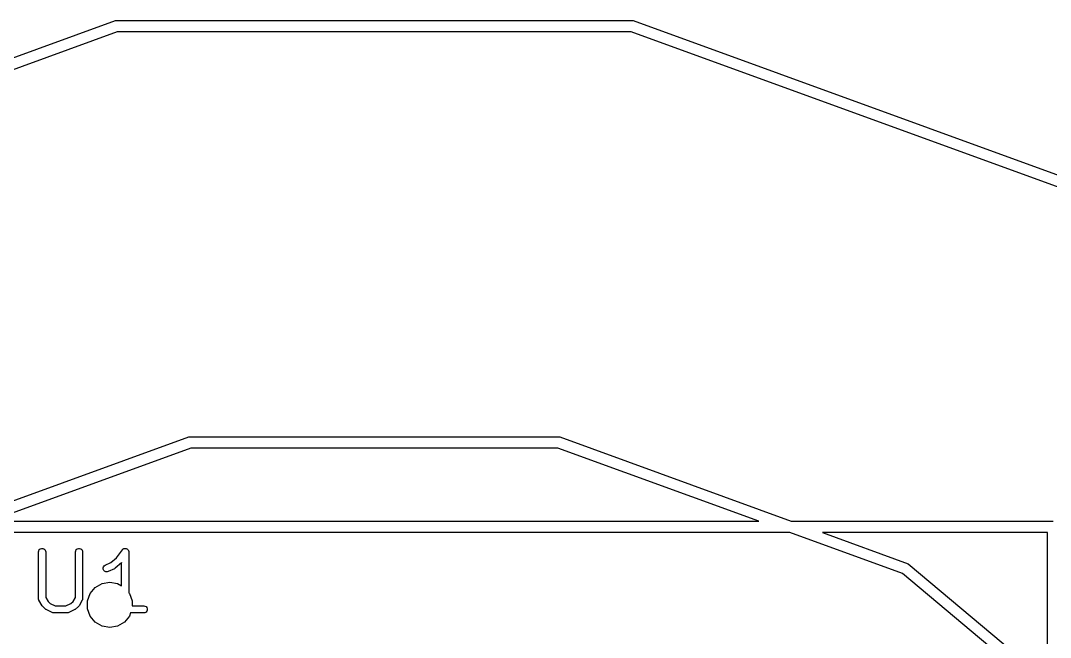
# Model space of a CAD drawing. Extents: x 173.7 to 229.3, y -126 to -74.1.
# Drawn here: x 193.75 to 211.95, y -84.95 to -74.05 of the extents above; entities that cross this region are included whole.
import ezdxf

# ---------------------------------------------------------------- set-up
doc = ezdxf.new("R2010")
doc.units = 0
doc.header["$MEASUREMENT"] = 0
doc.layers.add('BLACK', color=7, linetype='CONTINUOUS')

msp = doc.modelspace()

# ---------------------------------------------------------------- linework, layer by layer
at = {"layer": 'Black'}
for p, q in [((186.825, -77.1802), (195.424, -74.0503)), ((195.424, -74.0503), (204.576, -74.0503)), ((204.576, -74.0503), (213.175, -77.1802)), ((195.459, -74.2473), (186.925, -77.3534)), ((204.541, -74.2473), (195.459, -74.2473)), ((213.075, -77.3534), (204.541, -74.2473)), ((192.629, -82.9), (196.722, -81.4101)), ((196.722, -81.4101), (203.278, -81.4101)), ((203.278, -81.4101), (207.371, -82.9)), ((196.757, -81.6071), (193.205, -82.9)), ((203.243, -81.6071), (196.757, -81.6071)), ((206.795, -82.9), (203.243, -81.6071)), ((193.205, -82.9), (206.795, -82.9)), ((207.371, -82.9), (212, -82.9)), ((207.345, -83.1), (192.655, -83.1)), ((209.338, -83.8255), (207.345, -83.1)), ((207.921, -83.1), (209.438, -83.6523)), ((211.9, -83.1), (207.921, -83.1)), ((211.9, -85.7179), (211.9, -83.1)), ((194.066, -83.4436), (194.069, -83.4219)), ((194.066, -84.2661), (194.066, -83.4436)), ((194.069, -83.4219), (194.08, -83.4028)), ((194.08, -83.4028), (194.097, -83.3886)), ((194.097, -83.3886), (194.118, -83.3811)), ((194.118, -83.3811), (194.14, -83.3811)), ((194.14, -83.3811), (194.161, -83.3886)), ((194.161, -83.3886), (194.178, -83.4028)), ((194.178, -83.4028), (194.189, -83.4219)), ((194.189, -83.4219), (194.193, -83.4436)), ((194.193, -83.4436), (194.193, -84.2495)), ((194.719, -83.4436), (194.723, -83.4219)), ((194.719, -84.2495), (194.719, -83.4436)), ((194.723, -83.4219), (194.734, -83.4028)), ((194.734, -83.4028), (194.751, -83.3886)), ((194.751, -83.3886), (194.771, -83.3811)), ((194.771, -83.3811), (194.793, -83.3811)), ((194.793, -83.3811), (194.814, -83.3886)), ((194.814, -83.3886), (194.831, -83.4028)), ((194.831, -83.4028), (194.842, -83.4219)), ((194.842, -83.4219), (194.846, -83.4436)), ((194.846, -83.4436), (194.846, -84.2661)), ((195.443, -83.5455), (195.548, -83.4055)), ((195.548, -83.4055), (195.549, -83.4043)), ((195.549, -83.4043), (195.55, -83.4028)), ((195.55, -83.4028), (195.557, -83.3968)), ((195.557, -83.3968), (195.564, -83.3904)), ((195.564, -83.3904), (195.566, -83.3898)), ((195.566, -83.3898), (195.567, -83.3886)), ((195.567, -83.3886), (195.576, -83.3854)), ((195.576, -83.3854), (195.584, -83.3818)), ((195.584, -83.3818), (195.586, -83.3817)), ((195.586, -83.3817), (195.588, -83.3811)), ((195.588, -83.3811), (195.597, -83.3811)), ((195.597, -83.3811), (195.606, -83.3806)), ((195.606, -83.3806), (195.608, -83.3811)), ((195.608, -83.3811), (195.61, -83.3811)), ((195.61, -83.3811), (195.618, -83.3843)), ((195.618, -83.3843), (195.627, -83.387)), ((195.627, -83.387), (195.629, -83.388)), ((195.629, -83.388), (195.63, -83.3886)), ((195.63, -83.3886), (195.638, -83.3946)), ((195.638, -83.3946), (195.645, -83.4002)), ((195.645, -83.4002), (195.646, -83.4017)), ((195.646, -83.4017), (195.647, -83.4028)), ((195.647, -83.4028), (195.652, -83.4109)), ((195.652, -83.4109), (195.657, -83.4187)), ((195.657, -83.4187), (195.658, -83.4204)), ((195.658, -83.4204), (195.658, -83.4219)), ((195.658, -83.4219), (195.66, -83.4311)), ((195.66, -83.4311), (195.662, -83.4402)), ((195.662, -83.4402), (195.662, -83.4419)), ((195.662, -83.4419), (195.662, -83.4436)), ((195.662, -83.4436), (195.662, -84.1643)), ((195.209, -83.7272), (195.215, -83.706)), ((195.215, -83.706), (195.228, -83.6882)), ((195.228, -83.6882), (195.246, -83.6759)), ((195.246, -83.6759), (195.346, -83.6315)), ((195.346, -83.6315), (195.443, -83.5455)), ((195.532, -83.6362), (195.423, -83.733)), ((195.535, -83.6322), (195.532, -83.6362)), ((195.535, -84.043), (195.535, -83.6322)), ((209.438, -83.6523), (211.9, -85.7179)), ((195.211, -83.7492), (195.209, -83.7272)), ((195.219, -83.7694), (195.211, -83.7492)), ((195.235, -83.7853), (195.219, -83.7694)), ((195.255, -83.7949), (195.235, -83.7853)), ((195.277, -83.7973), (195.255, -83.7949)), ((195.298, -83.7919), (195.277, -83.7973)), ((195.407, -83.7435), (195.298, -83.7919)), ((195.415, -83.7381), (195.407, -83.7435)), ((195.423, -83.733), (195.415, -83.7381)), ((211.9, -85.975), (209.338, -83.8255)), ((194.978, -84.178), (195.068, -84.0712)), ((195.068, -84.0712), (195.189, -84.0015)), ((195.189, -84.0015), (195.326, -83.9773)), ((195.326, -83.9773), (195.463, -84.0015)), ((195.463, -84.0015), (195.535, -84.043)), ((194.067, -84.2712), (194.066, -84.2661)), ((194.193, -84.2495), (194.234, -84.3225)), ((194.678, -84.3225), (194.719, -84.2495)), ((194.846, -84.2661), (194.845, -84.2712)), ((194.931, -84.3091), (194.978, -84.178)), ((195.662, -84.1643), (195.674, -84.178)), ((195.674, -84.178), (195.721, -84.3091)), ((194.066, -84.2764), (194.067, -84.2712)), ((194.068, -84.282), (194.066, -84.2764)), ((194.069, -84.2878), (194.068, -84.282)), ((194.072, -84.2923), (194.069, -84.2878)), ((194.074, -84.2972), (194.072, -84.2923)), ((194.128, -84.394), (194.074, -84.2972)), ((194.135, -84.4021), (194.128, -84.394)), ((194.141, -84.4103), (194.135, -84.4021)), ((194.196, -84.4587), (194.141, -84.4103)), ((194.234, -84.3225), (194.273, -84.3572)), ((194.273, -84.3572), (194.36, -84.3961)), ((194.36, -84.3961), (194.551, -84.3961)), ((194.551, -84.3961), (194.639, -84.3572)), ((194.639, -84.3572), (194.678, -84.3225)), ((194.77, -84.4103), (194.716, -84.4587)), ((194.777, -84.4021), (194.77, -84.4103)), ((194.783, -84.394), (194.777, -84.4021)), ((194.838, -84.2972), (194.783, -84.394)), ((194.839, -84.2923), (194.838, -84.2972)), ((194.842, -84.2878), (194.839, -84.2923)), ((194.843, -84.282), (194.842, -84.2878)), ((194.845, -84.2764), (194.843, -84.282)), ((194.845, -84.2712), (194.845, -84.2764)), ((194.931, -84.4485), (194.931, -84.3091)), ((194.978, -84.5796), (194.931, -84.4485)), ((195.721, -84.3091), (195.721, -84.3961)), ((195.721, -84.3961), (195.925, -84.3961)), ((195.925, -84.3961), (195.947, -84.3999)), ((195.947, -84.3999), (195.966, -84.411)), ((195.966, -84.411), (195.98, -84.4279)), ((195.98, -84.4279), (195.988, -84.4486)), ((195.988, -84.4486), (195.988, -84.4706)), ((194.204, -84.4638), (194.196, -84.4587)), ((194.212, -84.4693), (194.204, -84.4638)), ((194.321, -84.5176), (194.212, -84.4693)), ((194.323, -84.5182), (194.321, -84.5176)), ((194.325, -84.5193), (194.323, -84.5182)), ((194.334, -84.5208), (194.325, -84.5193)), ((194.342, -84.523), (194.334, -84.5208)), ((194.345, -84.5227), (194.342, -84.523)), ((194.347, -84.5231), (194.345, -84.5227)), ((194.565, -84.5231), (194.347, -84.5231)), ((194.567, -84.5227), (194.565, -84.5231)), ((194.569, -84.523), (194.567, -84.5227)), ((194.578, -84.5208), (194.569, -84.523)), ((194.586, -84.5193), (194.578, -84.5208)), ((194.588, -84.5182), (194.586, -84.5193)), ((194.59, -84.5176), (194.588, -84.5182)), ((194.699, -84.4693), (194.59, -84.5176)), ((194.707, -84.4638), (194.699, -84.4693)), ((194.716, -84.4587), (194.707, -84.4638)), ((195.068, -84.6864), (194.978, -84.5796)), ((195.674, -84.5796), (195.584, -84.6864)), ((195.694, -84.5231), (195.674, -84.5796)), ((195.925, -84.5231), (195.694, -84.5231)), ((195.947, -84.5193), (195.925, -84.5231)), ((195.966, -84.5083), (195.947, -84.5193)), ((195.98, -84.4914), (195.966, -84.5083)), ((195.988, -84.4706), (195.98, -84.4914)), ((195.189, -84.7561), (195.068, -84.6864)), ((195.326, -84.7803), (195.189, -84.7561)), ((195.463, -84.7561), (195.326, -84.7803)), ((195.584, -84.6864), (195.463, -84.7561))]:
    msp.add_line(p, q, dxfattribs=at)

doc.saveas('drawing.dxf')
